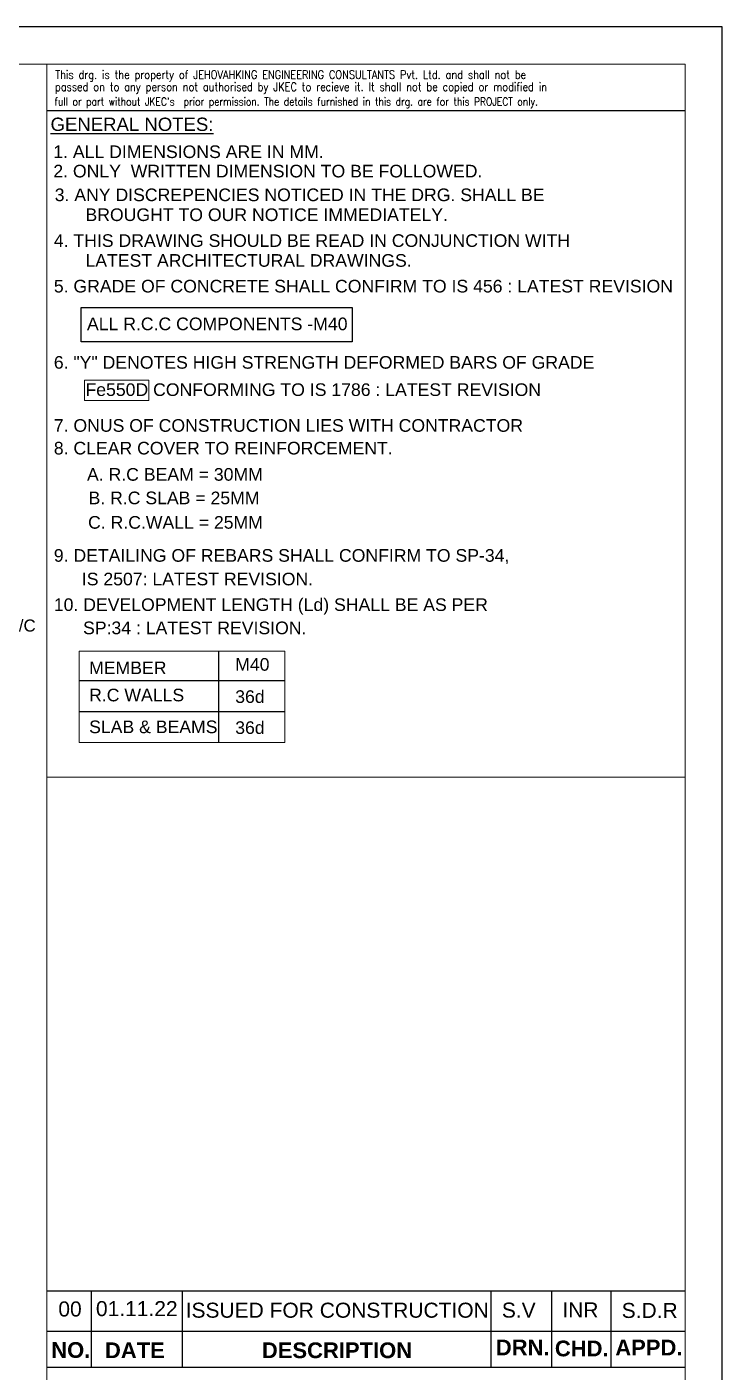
# Model space of a CAD drawing. Header units: inches. Extents: x 278200 to 407749, y -182622 to -96622.
# Drawn here: x 381457 to 400200, y -132876 to -96622 of the extents above; entities that cross this region are included whole.
import ezdxf
from ezdxf.enums import TextEntityAlignment as Align

# ---------------------------------------------------------------- set-up
doc = ezdxf.new("R2010")
doc.units = ezdxf.units.IN
doc.header["$MEASUREMENT"] = 0
for name, color, linetype in [('DIM', 251, 'Continuous'), ('REINFORCEMENT', 3, 'Continuous'), ('TITLE-2', 1, 'Continuous'), ('TITLE-3', 3, 'Continuous')]:
    doc.layers.add(name, color=color, linetype=linetype)
for name, color, linetype, lineweight in [('DIM2', 8, 'Continuous', 5), ('JKEC COLHAT', 2, 'Continuous', 20), ('text', 4, 'Continuous', 30)]:
    doc.layers.add(name, color=color, linetype=linetype, lineweight=lineweight)
doc.styles.add('AB', font='arialbd.ttf')
doc.styles.add('Arial', font='arial.ttf', dxfattribs={"height": 4})
doc.styles.add('STYLET200', font='romans.shx', dxfattribs={"width": 0.85, "height": 200})
doc.styles.add('T300', font='sanss___.ttf', dxfattribs={"height": 350})

msp = doc.modelspace()

# ---------------------------------------------------------------- linework, layer by layer
at = {"layer": 'Defpoints', "ltscale": 0.2}
msp.add_lwpolyline([(278199.9, -182621.9), (400199.9, -182621.9), (400199.9, -96621.9), (278199.9, -96621.9)], close=True, dxfattribs=at)
at = {"layer": 'DIM', "color": 1}
for p, q in [((386620, -113444.9), (386620, -115910.4)), ((382861.7, -114238.9), (388407.2, -114238.9)), ((382861.7, -115074.6), (388407.2, -115074.6))]:
    msp.add_line(p, q, dxfattribs=at)
msp.add_lwpolyline([(382918.1, -104179.8), (390222.5, -104179.8), (390222.5, -105110.1), (382918.1, -105110.1)], close=True, dxfattribs=at)
at = {"layer": 'DIM2', "color": 1}
for points in [[(383009.5, -106146.5), (384743, -106146.5), (384743, -106687), (383009.5, -106687)], [(382861.7, -113444.9), (388407.2, -113444.9), (388407.2, -115910.4), (382861.7, -115910.4)]]:
    msp.add_lwpolyline(points, close=True, dxfattribs=at)
at = {"layer": 'JKEC COLHAT', "ltscale": 0.2}
for p, q in [((381990.8, -126673.7), (381990.8, -97621.9)), ((381990.8, -116845.2), (399199.9, -116845.2)), ((381990.8, -181621.9), (381990.8, -125201.8))]:
    msp.add_line(p, q, dxfattribs=at)
msp.add_lwpolyline([(279199.9, -181621.9), (399199.9, -181621.9), (399199.9, -97621.9), (279199.9, -97621.9)], close=True, dxfattribs=at)
at = {"layer": 'TITLE-2', "color": 5}
for p, q in [((399199.9, -98883.2), (381990.8, -98883.2)), ((381990.8, -130683.2), (399199.9, -130683.2)), ((383190.8, -130683.2), (383190.8, -132742.6)), ((385642.4, -130683.2), (385642.4, -132742.6)), ((381990.8, -131773.4), (399199.9, -131773.4))]:
    msp.add_line(p, q, dxfattribs=at)
at = {"layer": 'TITLE-2', "color": 5, "ltscale": 300}
for p, q in [((393977.5, -132742.6), (393977.5, -130683.2)), ((395612.5, -132742.6), (395612.5, -130683.2)), ((397210.8, -132742.6), (397210.8, -130683.2))]:
    msp.add_line(p, q, dxfattribs=at)
at = {"layer": 'TITLE-3', "color": 5}
msp.add_line((381990.8, -132742.6), (399199.9, -132742.6), dxfattribs=at)

# ---------------------------------------------------------------- texts
at = {"layer": 'REINFORCEMENT', "style": 'T300'}
msp.add_text('Y10 @ 120 C/C', height=325, dxfattribs=at).set_placement((378507.2, -112918.4))
at = {"layer": 'text', "style": 'T300'}
for s, p in [('1. ALL DIMENSIONS ARE IN MM.', (382168, -100156.3)), ('2. ONLY  WRITTEN DIMENSION TO BE FOLLOWED.', (382169.4, -100678.2)), ('3. ANY DISCREPENCIES NOTICED IN THE DRG. SHALL BE ', (382206.9, -101317.9)), ('BROUGHT TO OUR NOTICE IMMEDIATELY.', (383036.1, -101853.8)), ('4. THIS DRAWING SHOULD BE READ IN CONJUNCTION WITH ', (382182.9, -102550.7)), ('LATEST ARCHITECTURAL DRAWINGS.', (383036.1, -103086.6)), ('5. GRADE OF CONCRETE SHALL CONFIRM TO IS 456 : LATEST REVISION', (382182.9, -103779.1)), ('6. "Y" DENOTES HIGH STRENGTH DEFORMED BARS OF GRADE', (382182.9, -105833.2)), ('Fe550D CONFORMING TO IS 1786 : LATEST REVISION', (383036.1, -106568.6)), ('7. ONUS OF CONSTRUCTION LIES WITH CONTRACTOR', (382182.9, -107533.8)), ('8. CLEAR COVER TO REINFORCEMENT.', (382182.9, -108144.9)), ('A. R.C BEAM = 30MM', (383076.9, -108852.5)), ('B. R.C SLAB = 25MM  ', (383118.9, -109486.2)), ('C. R.C.WALL = 25MM', (383105.5, -110145.7)), ('9. DETAILING OF REBARS SHALL CONFIRM TO SP-34,', (382182.9, -111036.2)), ('IS 2507: LATEST REVISION.', (382937.6, -111672.2)), ('10. DEVELOPMENT LENGTH (Ld) SHALL BE AS PER ', (382182.9, -112362.7)), ('SP:34 : LATEST REVISION.', (382970.6, -112988.6))]:
    msp.add_text(s, height=340.288, dxfattribs=at).set_placement(p)
at = {"layer": 'text', "color": 3, "style": 'Arial'}
for s, height, p in [('ALL R.C.C COMPONENTS -M40', 340.288, (383076.1, -104795.5)), ('MEMBER', 340.29, (383134.3, -114065.1)), ('M40', 340.29, (387072.9, -113973.1)), ('R.C WALLS ', 340.29, (383134.3, -114798.5)), ('36d', 340.29, (387072.9, -114841.2)), ('SLAB & BEAMS', 340.288, (383134.3, -115656.1)), ('36d', 340.29, (387072.9, -115677))]:
    msp.add_text(s, height=height, dxfattribs=at).set_placement(p)
at = {"layer": 'TITLE-2', "style": 'STYLET200', "width": 0.85}
for s, height, p in [('This drg. is the property of JEHOVAHKING ENGINEERING CONSULTANTS Pvt. Ltd. and shall not be ', 226.597, (382220.7, -98021.4)), ('passed on to any person not authorised by JKEC to recieve it. It shall not be copied or modified in ', 226.597, (382215, -98350.3)), ("full or part without JKEC's  prior permission. The details furnished in this drg. are for this PROJECT only.", 211.056, (382201.7, -98739.9))]:
    msp.add_text(s, height=height, dxfattribs=at).set_placement(p)
at = {"layer": 'TITLE-2', "ltscale": 300, "style": 'Arial'}
for s, p in [('00', (382619.3, -131174.1)), ('01.11.22', (384419.3, -131165)), ('ISSUED FOR CONSTRUCTION', (389823.1, -131207.4)), ('S.V', (394717.9, -131204.8)), ('INR', (396378.7, -131198.7)), ('S.D.R', (398246.8, -131214))]:
    msp.add_text(s, height=405, dxfattribs=at).set_placement(p, align=Align.MIDDLE)
at = {"layer": 'TITLE-2', "color": 9, "ltscale": 300, "style": 'AB'}
for s, height, p in [('NO.', 424.29, (382640.1, -132279.8)), ('DATE', 424.29, (384367.9, -132287.5)), ('DESCRIPTION', 424.286, (389817.2, -132287.5)), ('DRN.', 424.29, (394823.8, -132211.3)), ('CHD.', 424.29, (396415.8, -132238.7)), ('APPD.', 424.29, (398225.5, -132214))]:
    msp.add_text(s, height=height, dxfattribs=at).set_placement(p, align=Align.MIDDLE)
at = {"layer": 'TITLE-3', "color": 1, "style": 'Arial'}
msp.add_text('%%uGENERAL NOTES:', height=358.198, dxfattribs=at).set_placement((382093.8, -99425.6))

doc.saveas('drawing.dxf')
